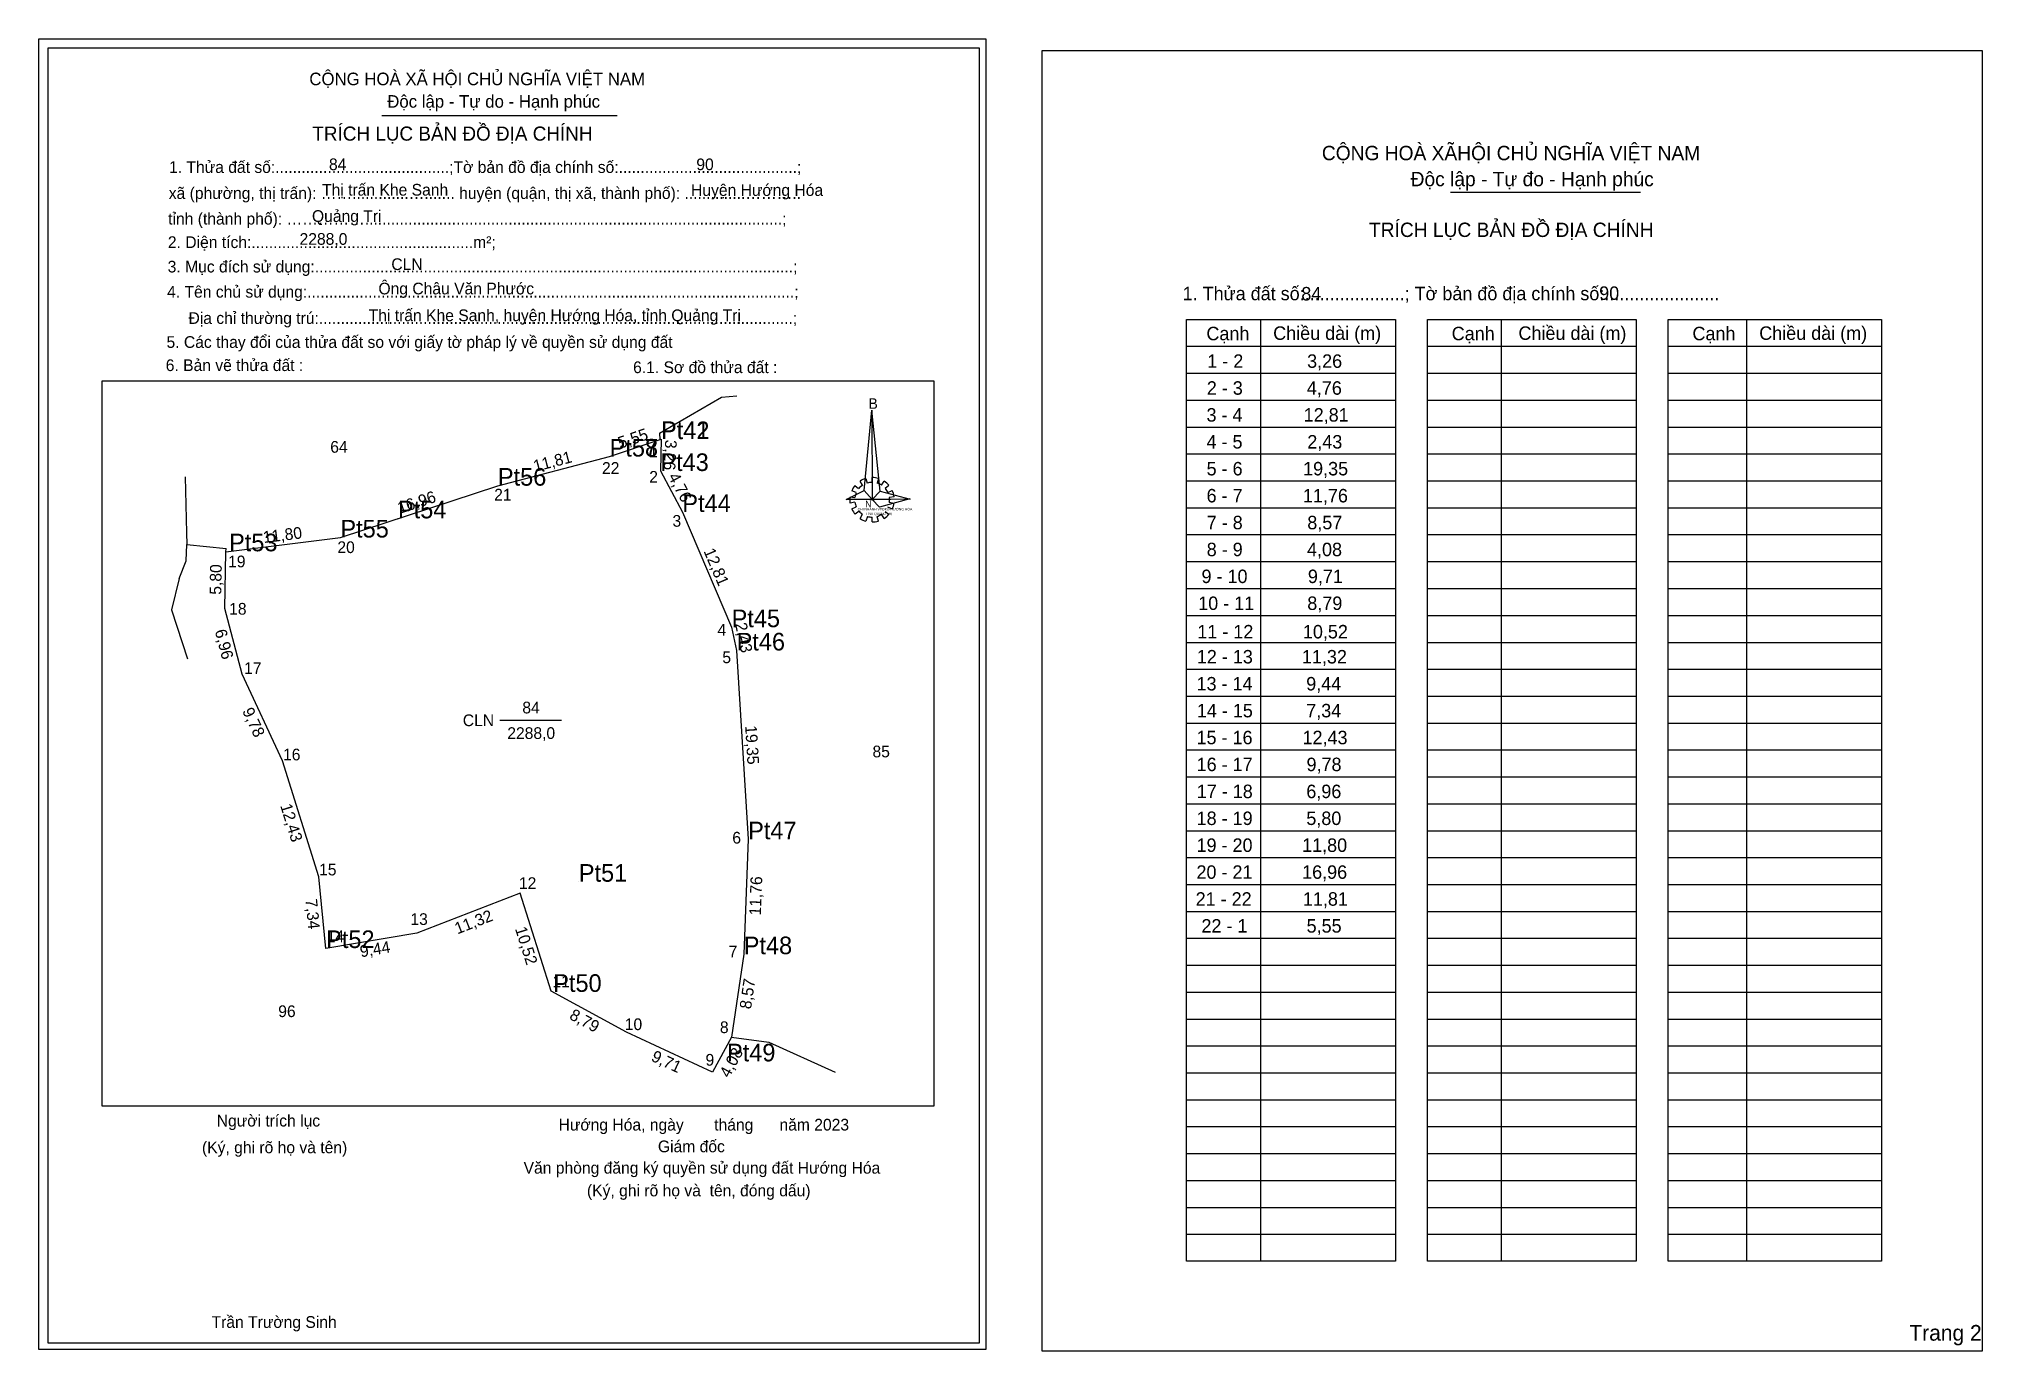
# Model space of a CAD drawing. Extents: x 550335 to 550534, y 1837565 to 1837699.
import ezdxf

# ---------------------------------------------------------------- set-up
doc = ezdxf.new("R2010")
doc.units = 0
for name, color, linetype in [('Level 1', 7, 'Continuous'), ('Level 10', 7, 'Continuous'), ('Level 12', 7, 'Continuous'), ('Level 13', 7, 'Continuous'), ('Level 16', 7, 'Continuous'), ('Level 2', 7, 'Continuous'), ('Level 30', 7, 'Continuous'), ('Level 4', 7, 'Continuous'), ('Level 5', 7, 'Continuous'), ('Level 6', 7, 'Continuous'), ('Level 60', 7, 'Continuous'), ('Level 61', 7, 'Continuous'), ('Level 63', 7, 'Continuous'), ('Level 7', 7, 'Continuous')]:
    doc.layers.add(name, color=color, linetype=linetype)

msp = doc.modelspace()

# ---------------------------------------------------------------- linework, layer by layer
at = {"layer": 'Level 1'}
for p, q in [((550418.84, 1837652.86), (550418.4, 1837653.04)), ((550418.72, 1837653.6), (550419.09, 1837653.27)), ((550419.5, 1837653.63), (550419.24, 1837654.03)), ((550419.84, 1837654.3), (550419.96, 1837653.83)), ((550420.46, 1837653.9), (550420.48, 1837654.4)), ((550421.11, 1837654.3), (550420.99, 1837653.81)), ((550421.44, 1837653.63), (550421.7, 1837654.03)), ((550422.19, 1837653.6), (550421.82, 1837653.29)), ((550422.09, 1837652.87), (550422.53, 1837653.09)), ((550418.21, 1837652.44), (550418.69, 1837652.36)), ((550418.69, 1837651.87), (550418.21, 1837651.79)), ((550418.4, 1837651.19), (550418.84, 1837651.41)), ((550419.14, 1837650.95), (550418.75, 1837650.64)), ((550420.23, 1837652.15), (550420.7, 1837652.15)), ((550421.8, 1837650.94), (550422.19, 1837650.65)), ((550422.54, 1837651.18), (550422.08, 1837651.36)), ((550422.74, 1837652.44), (550422.23, 1837652.36)), ((550422.23, 1837651.87), (550422.74, 1837651.79)), ((550422.74, 1837651.98), (550422.74, 1837651.98)), ((550422.74, 1837651.98), (550422.74, 1837651.98)), ((550419.24, 1837650.22), (550419.49, 1837650.65)), ((550419.99, 1837650.42), (550419.84, 1837649.95)), ((550420.46, 1837649.87), (550420.46, 1837650.35)), ((550420.95, 1837650.42), (550421.1, 1837649.96)), ((550421.7, 1837650.22), (550421.44, 1837650.64))]:
    msp.add_line(p, q, dxfattribs=at)
for points in [[(550420.43, 1837661.29), (550420.46, 1837652.16), (550419.67, 1837653.07)], [(550420.43, 1837661.29), (550420.46, 1837652.16), (550421.3, 1837653.01)], [(550417.81, 1837652.16), (550419.67, 1837653.07), (550420.46, 1837652.16)], [(550424.36, 1837652.19), (550420.46, 1837652.16), (550421.3, 1837653.01)], [(550424.33, 1837652.21), (550421.23, 1837651.38), (550420.46, 1837652.16)]]:
    msp.add_lwpolyline(points, close=True, dxfattribs=at)
for centre, major_axis, start_param, end_param in [((550420.47, 1837652.13), (2.28, 0), 2.439582, 2.724002), ((550420.47, 1837652.13), (1.78, 0), 2.723685, 3.015158), ((550420.47, 1837652.13), (1.78, 0), 2.133735, 2.444963), ((550420.47, 1837652.13), (2.28, 0), 1.84956, 2.139009), ((550420.47, 1837652.13), (1.78, 0), 1.569856, 1.856111), ((550420.47, 1837652.13), (2.28, 0), 1.279242, 1.563322), ((550420.47, 1837652.13), (1.78, 0), 1.002709, 1.275562), ((550420.47, 1837652.13), (2.28, 0), 0.710562, 0.996872), ((550420.47, 1837652.13), (1.78, 0), 0.426784, 0.706465), ((550420.47, 1837652.13), (2.28, 0), 0.139051, 0.433933), ((550420.46, 1837652.1), (1.91, -1.24), 3.569886, 3.856919), ((550420.47, 1837652.13), (2.28, 0), 3.569886, 3.856919), ((550420.47, 1837652.13), (1.78, 0), 3.2823, 3.561051), ((550420.47, 1837652.13), (1.78, 0), 3.860776, 4.132583), ((550420.47, 1837652.13), (1.78, 0), 6.135584, 6.416185), ((550420.47, 1837652.13), (2.28, 0), 5.849798, 6.138396), ((550420.46, 1837652.12), (2.28, 0), 4.147091, 4.436593), ((550420.47, 1837652.13), (1.78, 0), 4.438547, 4.71314), ((550420.47, 1837652.13), (2.28, 0), 4.71301, 4.997611), ((550420.47, 1837652.13), (1.78, 0), 4.990871, 5.284602), ((550420.47, 1837652.13), (2.28, 0), 5.285614, 5.570855)]:
    msp.add_ellipse(centre, major_axis=major_axis, ratio=0.995001, start_param=start_param, end_param=end_param, dxfattribs=at)
at = {"layer": 'Level 10'}
msp.add_lwpolyline([(550407.79, 1837617.41), (550407.34, 1837605.66), (550406.1, 1837597.18), (550404.16, 1837593.59), (550395.36, 1837597.69), (550387.63, 1837601.87), (550384.46, 1837611.9), (550373.91, 1837607.8), (550364.6, 1837606.26), (550363.86, 1837613.56), (550360.16, 1837625.43), (550356.03, 1837634.29), (550354.27, 1837641.02), (550354.37, 1837646.82), (550366.08, 1837648.27), (550382.19, 1837653.57), (550393.62, 1837656.55), (550398.88, 1837658.33), (550398.81, 1837655.07), (550401.06, 1837650.87), (550406.1, 1837639.1), (550406.61, 1837636.72), (550407.79, 1837617.41)], dxfattribs=at)
at = {"layer": 'Level 13'}
msp.add_line((550382.4, 1837629.58), (550388.69, 1837629.58), dxfattribs=at)
at = {"layer": 'Level 16'}
for p, q in [((550398.73, 1837658.95), (550398.75, 1837658.29)), ((550350.37, 1837647.55), (550354.38, 1837647.14)), ((550354.37, 1837646.82), (550354.38, 1837647.14))]:
    msp.add_line(p, q, dxfattribs=at)
for points in [[(550398.73, 1837658.95), (550405.08, 1837662.62), (550406.64, 1837662.75)], [(550350.19, 1837654.48), (550350.35, 1837648.76), (550350.37, 1837647.55)], [(550349.57, 1837644.08), (550350.29, 1837645.88), (550350.37, 1837647.55)], [(550349.57, 1837644.08), (550348.8, 1837640.88), (550350.44, 1837635.87)], [(550406.1, 1837597.18), (550409.91, 1837596.66), (550416.69, 1837593.59)]]:
    msp.add_lwpolyline(points, dxfattribs=at)
at = {"layer": 'Level 2'}
msp.add_lwpolyline([(550336.2, 1837698.34), (550431.43, 1837698.34), (550431.43, 1837565.9), (550336.2, 1837565.9)], close=True, dxfattribs=at)
at = {"layer": 'Level 30'}
for p, q in [((550479.65, 1837683.59), (550499.09, 1837683.59)), ((550460.2, 1837670.57), (550460.2, 1837574.27)), ((550484.83, 1837670.57), (550484.83, 1837574.27)), ((550509.93, 1837670.57), (550509.93, 1837574.27)), ((550452.64, 1837667.82), (550474, 1837667.82)), ((550477.27, 1837667.82), (550498.64, 1837667.82)), ((550501.9, 1837667.82), (550523.73, 1837667.82)), ((550452.64, 1837665.07), (550474, 1837665.07)), ((550477.27, 1837665.07), (550498.64, 1837665.07)), ((550501.9, 1837665.07), (550523.73, 1837665.07)), ((550452.64, 1837662.31), (550474, 1837662.31)), ((550477.27, 1837662.31), (550498.64, 1837662.31)), ((550501.9, 1837662.31), (550523.73, 1837662.31)), ((550452.64, 1837659.56), (550474, 1837659.56)), ((550477.27, 1837659.56), (550498.64, 1837659.56)), ((550501.9, 1837659.56), (550523.73, 1837659.56)), ((550452.64, 1837656.81), (550474, 1837656.81)), ((550477.27, 1837656.81), (550498.64, 1837656.81)), ((550501.9, 1837656.81), (550523.73, 1837656.81)), ((550452.64, 1837654.06), (550474, 1837654.06)), ((550477.27, 1837654.06), (550498.64, 1837654.06)), ((550501.9, 1837654.06), (550523.73, 1837654.06)), ((550452.64, 1837651.31), (550474, 1837651.31)), ((550477.27, 1837651.31), (550498.64, 1837651.31)), ((550501.9, 1837651.31), (550523.73, 1837651.31)), ((550452.64, 1837648.56), (550474, 1837648.56)), ((550477.27, 1837648.56), (550498.64, 1837648.56)), ((550501.9, 1837648.56), (550523.73, 1837648.56)), ((550452.64, 1837645.81), (550474, 1837645.81)), ((550477.27, 1837645.81), (550498.64, 1837645.81)), ((550501.9, 1837645.81), (550523.73, 1837645.81)), ((550452.64, 1837643.05), (550474, 1837643.05)), ((550477.27, 1837643.05), (550498.64, 1837643.05)), ((550501.9, 1837643.05), (550523.73, 1837643.05)), ((550452.64, 1837640.3), (550474, 1837640.3)), ((550477.27, 1837640.3), (550498.64, 1837640.3)), ((550501.9, 1837640.3), (550523.73, 1837640.3)), ((550452.64, 1837637.55), (550474, 1837637.55)), ((550477.27, 1837637.55), (550498.64, 1837637.55)), ((550501.9, 1837637.55), (550523.73, 1837637.55)), ((550452.64, 1837634.8), (550474, 1837634.8)), ((550477.27, 1837634.8), (550498.64, 1837634.8)), ((550501.9, 1837634.8), (550523.73, 1837634.8)), ((550452.64, 1837632.05), (550474, 1837632.05)), ((550477.27, 1837632.05), (550498.64, 1837632.05)), ((550501.9, 1837632.05), (550523.73, 1837632.05)), ((550452.64, 1837629.3), (550474, 1837629.3)), ((550477.27, 1837629.3), (550498.64, 1837629.3)), ((550501.9, 1837629.3), (550523.73, 1837629.3)), ((550452.64, 1837626.55), (550474, 1837626.55)), ((550477.27, 1837626.55), (550498.64, 1837626.55)), ((550501.9, 1837626.55), (550523.73, 1837626.55)), ((550452.64, 1837623.79), (550474, 1837623.79)), ((550477.27, 1837623.79), (550498.64, 1837623.79)), ((550501.9, 1837623.79), (550523.73, 1837623.79)), ((550452.64, 1837621.04), (550474, 1837621.04)), ((550477.27, 1837621.04), (550498.64, 1837621.04)), ((550501.9, 1837621.04), (550523.73, 1837621.04)), ((550452.64, 1837618.29), (550474, 1837618.29)), ((550477.27, 1837618.29), (550498.64, 1837618.29)), ((550501.9, 1837618.29), (550523.73, 1837618.29)), ((550452.64, 1837615.54), (550474, 1837615.54)), ((550477.27, 1837615.54), (550498.64, 1837615.54)), ((550501.9, 1837615.54), (550523.73, 1837615.54)), ((550452.64, 1837612.79), (550474, 1837612.79)), ((550477.27, 1837612.79), (550498.64, 1837612.79)), ((550501.9, 1837612.79), (550523.73, 1837612.79)), ((550452.64, 1837610.04), (550474, 1837610.04)), ((550477.27, 1837610.04), (550498.64, 1837610.04)), ((550501.9, 1837610.04), (550523.73, 1837610.04)), ((550452.64, 1837607.29), (550474, 1837607.29)), ((550477.27, 1837607.29), (550498.64, 1837607.29)), ((550501.9, 1837607.29), (550523.73, 1837607.29)), ((550452.64, 1837604.53), (550474, 1837604.53)), ((550477.27, 1837604.53), (550498.64, 1837604.53)), ((550501.9, 1837604.53), (550523.73, 1837604.53)), ((550452.64, 1837601.78), (550474, 1837601.78)), ((550477.27, 1837601.78), (550498.64, 1837601.78)), ((550501.9, 1837601.78), (550523.73, 1837601.78)), ((550452.64, 1837599.03), (550474, 1837599.03)), ((550477.27, 1837599.03), (550498.64, 1837599.03)), ((550501.9, 1837599.03), (550523.73, 1837599.03)), ((550452.64, 1837596.28), (550474, 1837596.28)), ((550477.27, 1837596.28), (550498.64, 1837596.28)), ((550501.9, 1837596.28), (550523.73, 1837596.28)), ((550452.64, 1837593.53), (550474, 1837593.53)), ((550477.27, 1837593.53), (550498.64, 1837593.53)), ((550501.9, 1837593.53), (550523.73, 1837593.53)), ((550452.64, 1837590.78), (550474, 1837590.78)), ((550477.27, 1837590.78), (550498.64, 1837590.78)), ((550501.9, 1837590.78), (550523.73, 1837590.78)), ((550452.64, 1837588.03), (550474, 1837588.03)), ((550477.27, 1837588.03), (550498.64, 1837588.03)), ((550501.9, 1837588.03), (550523.73, 1837588.03)), ((550452.64, 1837585.27), (550474, 1837585.27)), ((550477.27, 1837585.27), (550498.64, 1837585.27)), ((550501.9, 1837585.27), (550523.73, 1837585.27)), ((550452.64, 1837582.52), (550474, 1837582.52)), ((550477.27, 1837582.52), (550498.64, 1837582.52)), ((550501.9, 1837582.52), (550523.73, 1837582.52)), ((550452.64, 1837579.77), (550474, 1837579.77)), ((550477.27, 1837579.77), (550498.64, 1837579.77)), ((550501.9, 1837579.77), (550523.73, 1837579.77)), ((550452.64, 1837577.02), (550474, 1837577.02)), ((550477.27, 1837577.02), (550498.64, 1837577.02)), ((550501.9, 1837577.02), (550523.73, 1837577.02))]:
    msp.add_line(p, q, dxfattribs=at)
for points in [[(550452.64, 1837670.57), (550474, 1837670.57), (550474, 1837574.27), (550452.64, 1837574.27)], [(550477.27, 1837670.57), (550498.64, 1837670.57), (550498.64, 1837574.27), (550477.27, 1837574.27)], [(550501.9, 1837670.57), (550523.73, 1837670.57), (550523.73, 1837574.27), (550501.9, 1837574.27)]]:
    msp.add_lwpolyline(points, close=True, dxfattribs=at)
at = {"layer": 'Level 4'}
msp.add_lwpolyline([(550437.87, 1837698.06), (550534.02, 1837698.06), (550534.02, 1837565.07), (550437.87, 1837565.07)], close=True, dxfattribs=at)
at = {"layer": 'Level 60'}
msp.add_line((550370.32, 1837691.43), (550394.4, 1837691.43), dxfattribs=at)
msp.add_lwpolyline([(550341.71, 1837664.28), (550426.8, 1837664.28), (550426.8, 1837590.12), (550341.71, 1837590.12)], close=True, dxfattribs=at)
at = {"layer": 'Level 61'}
msp.add_lwpolyline([(550335.23, 1837699.26), (550432.12, 1837699.26), (550432.12, 1837565.24), (550335.23, 1837565.24)], close=True, dxfattribs=at)
at = {"layer": 'Level 7'}
for p, q in [((550398.87, 1837658.34), (550398.87, 1837658.34)), ((550398.88, 1837658.33), (550398.88, 1837658.33)), ((550393.62, 1837656.55), (550393.62, 1837656.55)), ((550393.62, 1837656.55), (550393.62, 1837656.55)), ((550398.81, 1837655.07), (550398.81, 1837655.07)), ((550382.19, 1837653.57), (550382.19, 1837653.57)), ((550401.06, 1837650.87), (550401.06, 1837650.87)), ((550371.97, 1837650.23), (550371.97, 1837650.23)), ((550366.08, 1837648.27), (550366.08, 1837648.27)), ((550354.69, 1837646.86), (550354.69, 1837646.86)), ((550406.1, 1837639.1), (550406.1, 1837639.1)), ((550406.61, 1837636.72), (550406.61, 1837636.72)), ((550407.79, 1837617.41), (550407.79, 1837617.41)), ((550390.47, 1837613.07), (550390.47, 1837613.07)), ((550364.63, 1837606.29), (550364.63, 1837606.29)), ((550407.34, 1837605.66), (550407.34, 1837605.66)), ((550387.85, 1837601.81), (550387.85, 1837601.81)), ((550405.63, 1837594.71), (550405.63, 1837594.71))]:
    msp.add_line(p, q, dxfattribs=at)

# ---------------------------------------------------------------- texts
at = {"layer": 'Level 1'}
for s, height, p in [('B', 1.07, (550420.1, 1837661.43)), ('CHI NHÁNH VPĐKĐ-HƯỚNG HÓA', 0.2534, (550418.99, 1837651.04)), ('TỈNH QUẢNG TRỊ', 0.2421, (550419.8, 1837650.58)), ('N', 0.669, (550419.76, 1837651.37))]:
    msp.add_text(s, height=height, dxfattribs=at).set_placement(p)
at = {"layer": 'Level 10'}
for s, p in [('84', (550464.38, 1837672.51)), ('90', (550494.85, 1837672.57)), ('1 - 2', (550454.76, 1837665.62)), ('3,26', (550464.97, 1837665.62)), ('2 - 3', (550454.71, 1837662.87)), ('4,76', (550464.94, 1837662.87)), ('3 - 4', (550454.68, 1837660.12)), ('12,81', (550464.62, 1837660.12)), ('4 - 5', (550454.68, 1837657.37)), ('2,43', (550464.99, 1837657.37)), ('5 - 6', (550454.69, 1837654.62)), ('19,35', (550464.56, 1837654.62)), ('6 - 7', (550454.69, 1837651.86)), ('11,76', (550464.54, 1837651.86)), ('7 - 8', (550454.7, 1837649.11)), ('8,57', (550464.99, 1837649.11)), ('8 - 9', (550454.7, 1837646.36)), ('4,08', (550464.96, 1837646.36)), ('9 - 10', (550454.17, 1837643.61)), ('9,71', (550465.05, 1837643.61)), ('10 - 11', (550453.83, 1837640.86)), ('8,79', (550464.99, 1837640.86)), ('11 - 12', (550453.74, 1837637.95)), ('10,52', (550464.54, 1837637.95)), ('12 - 13', (550453.69, 1837635.39)), ('11,32', (550464.44, 1837635.39)), ('13 - 14', (550453.66, 1837632.63)), ('9,44', (550464.88, 1837632.63)), ('14 - 15', (550453.69, 1837629.88)), ('7,34', (550464.88, 1837629.88)), ('15 - 16', (550453.66, 1837627.13)), ('12,43', (550464.5, 1837627.13)), ('16 - 17', (550453.67, 1837624.38)), ('9,78', (550464.91, 1837624.38)), ('17 - 18', (550453.68, 1837621.62)), ('6,96', (550464.89, 1837621.62)), ('18 - 19', (550453.67, 1837618.87)), ('5,80', (550464.89, 1837618.87)), ('19 - 20', (550453.66, 1837616.12)), ('11,80', (550464.46, 1837616.12)), ('20 - 21', (550453.65, 1837613.37)), ('16,96', (550464.46, 1837613.37)), ('21 - 22', (550453.57, 1837610.62)), ('11,81', (550464.54, 1837610.62)), ('22 - 1', (550454.16, 1837607.87)), ('5,55', (550464.92, 1837607.87))]:
    msp.add_text(s, height=1.376, dxfattribs=at).set_placement(p)
at = {"layer": 'Level 12'}
for s, p in [('Pt41', (550398.87, 1837658.34)), ('Pt42', (550398.88, 1837658.33)), ('Pt58', (550393.62, 1837656.55)), ('Pt57', (550393.62, 1837656.55)), ('Pt43', (550398.81, 1837655.07)), ('Pt56', (550382.19, 1837653.57)), ('Pt54', (550371.97, 1837650.23)), ('Pt44', (550401.06, 1837650.88)), ('Pt55', (550366.08, 1837648.27)), ('Pt53', (550354.69, 1837646.86)), ('Pt45', (550406.1, 1837639.1)), ('Pt46', (550406.61, 1837636.72)), ('Pt47', (550407.79, 1837617.41)), ('Pt51', (550390.47, 1837613.07)), ('Pt52', (550364.62, 1837606.29)), ('Pt48', (550407.34, 1837605.66)), ('Pt50', (550387.85, 1837601.81)), ('Pt49', (550405.63, 1837594.7))]:
    msp.add_text(s, height=1.8, dxfattribs=at).set_placement(p)
at = {"layer": 'Level 13'}
msp.add_text('84', height=1.197, dxfattribs=at).set_placement((550384.69, 1837630.28))
at = {"layer": 'Level 16'}
for s, p in [('64', (550365.04, 1837656.94)), ('85', (550420.51, 1837625.79)), ('96', (550359.72, 1837599.23))]:
    msp.add_text(s, height=1.197, dxfattribs=at).set_placement(p)
at = {"layer": 'Level 2'}
msp.add_text('CLN', height=1.197, dxfattribs=at).set_placement((550378.6, 1837628.98))
at = {"layer": 'Level 30'}
for s, height, p in [('CỘNG HOÀ XÃHỘI CHỦ NGHĨA VIỆT NAM', 1.4674, (550466.48, 1837686.85)), ('Độc lập - Tự đo - Hạnh phúc', 1.4674, (550475.56, 1837684.19)), ('TRÍCH LỤC BẢN ĐỒ ĐỊA CHÍNH', 1.4674, (550471.3, 1837679)), ('1. Thửa đất số:....................; Tờ bản đồ địa chính số:.......................', 1.3757, (550452.24, 1837672.53)), ('Cạnh', 1.376, (550454.67, 1837668.44)), ('Chiều dài (m)', 1.3757, (550461.5, 1837668.48)), ('Cạnh', 1.376, (550479.76, 1837668.44)), ('Chiều dài (m)', 1.3757, (550486.59, 1837668.48)), ('Cạnh', 1.376, (550504.39, 1837668.44)), ('Chiều dài (m)', 1.3757, (550511.22, 1837668.48)), ('Trang 2', 1.605, (550526.58, 1837566.14))]:
    msp.add_text(s, height=height, dxfattribs=at).set_placement(p)
at = {"layer": 'Level 4'}
msp.add_text('2288,0', height=1.197, dxfattribs=at).set_placement((550383.15, 1837627.67))
at = {"layer": 'Level 5'}
for s, height, p in [('1', 1.2, (550397.64, 1837656.47)), ('22', 1.197, (550392.84, 1837654.78)), ('2', 1.2, (550397.67, 1837653.87)), ('21', 1.197, (550381.81, 1837652.05)), ('3', 1.2, (550400.05, 1837649.37)), ('20', 1.197, (550365.77, 1837646.68)), ('19', 1.197, (550354.59, 1837645.22)), ('18', 1.197, (550354.7, 1837640.38)), ('4', 1.2, (550404.65, 1837638.23)), ('17', 1.197, (550356.23, 1837634.31)), ('5', 1.2, (550405.15, 1837635.42)), ('16', 1.197, (550360.21, 1837625.48)), ('6', 1.2, (550406.17, 1837616.97)), ('15', 1.197, (550363.9, 1837613.72)), ('12', 1.197, (550384.34, 1837612.33)), ('13', 1.197, (550373.24, 1837608.65)), ('14', 1.197, (550364.68, 1837606.89)), ('7', 1.2, (550405.8, 1837605.34)), ('11', 1.197, (550387.76, 1837602.27)), ('10', 1.197, (550395.17, 1837597.9)), ('8', 1.2, (550404.9, 1837597.59)), ('9', 1.2, (550403.43, 1837594.26))]:
    msp.add_text(s, height=height, dxfattribs=at).set_placement(p)
at = {"layer": 'Level 6'}
for s, rotation, p in [('5,55', 18.7352, (550394.71, 1837657.34)), ('11,81', 14.6011, (550385.99, 1837654.97)), ('3,26', 266.7318, (550399.31, 1837658.29)), ('16,96', 18.2149, (550372.16, 1837650.69)), ('4,76', 298.2282, (550399.57, 1837654.5)), ('11,80', 7.042, (550358.24, 1837647.7)), ('12,81', 293.1639, (550403.21, 1837646.88)), ('5,80', 88.9704, (550353.89, 1837642.41)), ('2,43', 282.0948, (550406.44, 1837639.44)), ('6,96', 284.6555, (550353.22, 1837638.72)), ('9,78', 294.9921, (550356.01, 1837630.54)), ('19,35', 273.4969, (550407.48, 1837629.02)), ('12,43', 287.3128, (550359.91, 1837620.85)), ('11,76', 87.8068, (550409.09, 1837609.6)), ('7,34', 275.7883, (550362.49, 1837611.26)), ('11,32', 21.2374, (550378.05, 1837607.68)), ('10,52', 287.5392, (550383.93, 1837608.27)), ('9,44', 9.3924, (550368.18, 1837605.34)), ('8,57', 81.6808, (550408.08, 1837599.99)), ('8,79', 331.5977, (550389.41, 1837599.09)), ('9,71', 335.0188, (550397.78, 1837594.8)), ('4,08', 61.6137, (550405.84, 1837592.94))]:
    msp.add_text(s, height=1.197, rotation=rotation, dxfattribs=at).set_placement(p)
at = {"layer": 'Level 60'}
for s, height, p in [('CỘNG HOÀ XÃ HỘI CHỦ NGHĨA VIỆT NAM', 1.2842, (550362.9, 1837694.52)), ('Độc lập - Tự do - Hạnh phúc', 1.2842, (550370.87, 1837692.22)), ('TRÍCH LỤC BẢN ĐỒ ĐỊA CHÍNH', 1.4447, (550363.21, 1837688.85)), ('1. Thửa đất số:........................................;Tờ bản đồ địa chính số:.........................................;', 1.19732, (550348.55, 1837685.55)), ('xã (phường, thị trấn): …….............…....... huyện (quận, thị xã, thành phố): ..............………..', 1.1973, (550348.52, 1837682.89)), ('tỉnh (thành phố): ……………................................................................................................;', 1.19732, (550348.46, 1837680.27)), ('2. Diện tích:...................................................m²;', 1.1973, (550348.43, 1837677.87)), ('3. Mục đích sử dụng:..............................................................................................................;', 1.19732, (550348.41, 1837675.37)), ('4. Tên chủ sử dụng:................................................................................................................;', 1.19732, (550348.35, 1837672.8)), ('Địa chỉ thường trú:.............................................................................................................;', 1.19732, (550350.54, 1837670.11)), ('5. Các thay đổi của thửa đất so với giấy tờ pháp lý về quyền sử dụng đất', 1.1973, (550348.29, 1837667.66)), ('6. Bản vẽ thửa đất : ', 1.1973, (550348.21, 1837665.29)), ('6.1. Sơ đồ thửa đất : ', 1.1973, (550396.02, 1837665.08)), ('Người trích lục', 1.1973, (550353.43, 1837588.04)), ('(Ký, ghi rõ họ và tên)', 1.1973, (550351.92, 1837585.31)), ('Giám đốc', 1.197, (550398.56, 1837585.41)), ('Văn phòng đăng ký quyền sử dụng đất Hướng Hóa', 1.1973, (550384.82, 1837583.22)), ('(Ký, ghi rõ họ và  tên, đóng dấu)', 1.1973, (550391.3, 1837580.9))]:
    msp.add_text(s, height=height, dxfattribs=at).set_placement(p)
at = {"layer": 'Level 63'}
for s, height, p in [('84', 1.197, (550364.91, 1837685.83)), ('90', 1.197, (550402.49, 1837685.83)), ('Thị trấn Khe Sanh', 1.1973, (550364.2, 1837683.23)), ('Huyện Hướng Hóa', 1.1973, (550401.95, 1837683.2)), ('Quảng Trị', 1.197, (550363.17, 1837680.54)), ('2288,0', 1.197, (550361.9, 1837678.2)), ('CLN', 1.197, (550371.29, 1837675.62)), ('Ông Châu Văn Phước ', 1.1973, (550369.97, 1837673.13)), ('Thị trấn Khe Sanh, huyện Hướng Hóa, tỉnh Quảng Trị', 1.1973, (550368.97, 1837670.39)), ('Hướng Hóa, ngày       tháng      năm 2023', 1.1973, (550388.4, 1837587.63)), ('Trần Trường Sinh', 1.1973, (550352.9, 1837567.45))]:
    msp.add_text(s, height=height, dxfattribs=at).set_placement(p)

doc.saveas('drawing.dxf')
